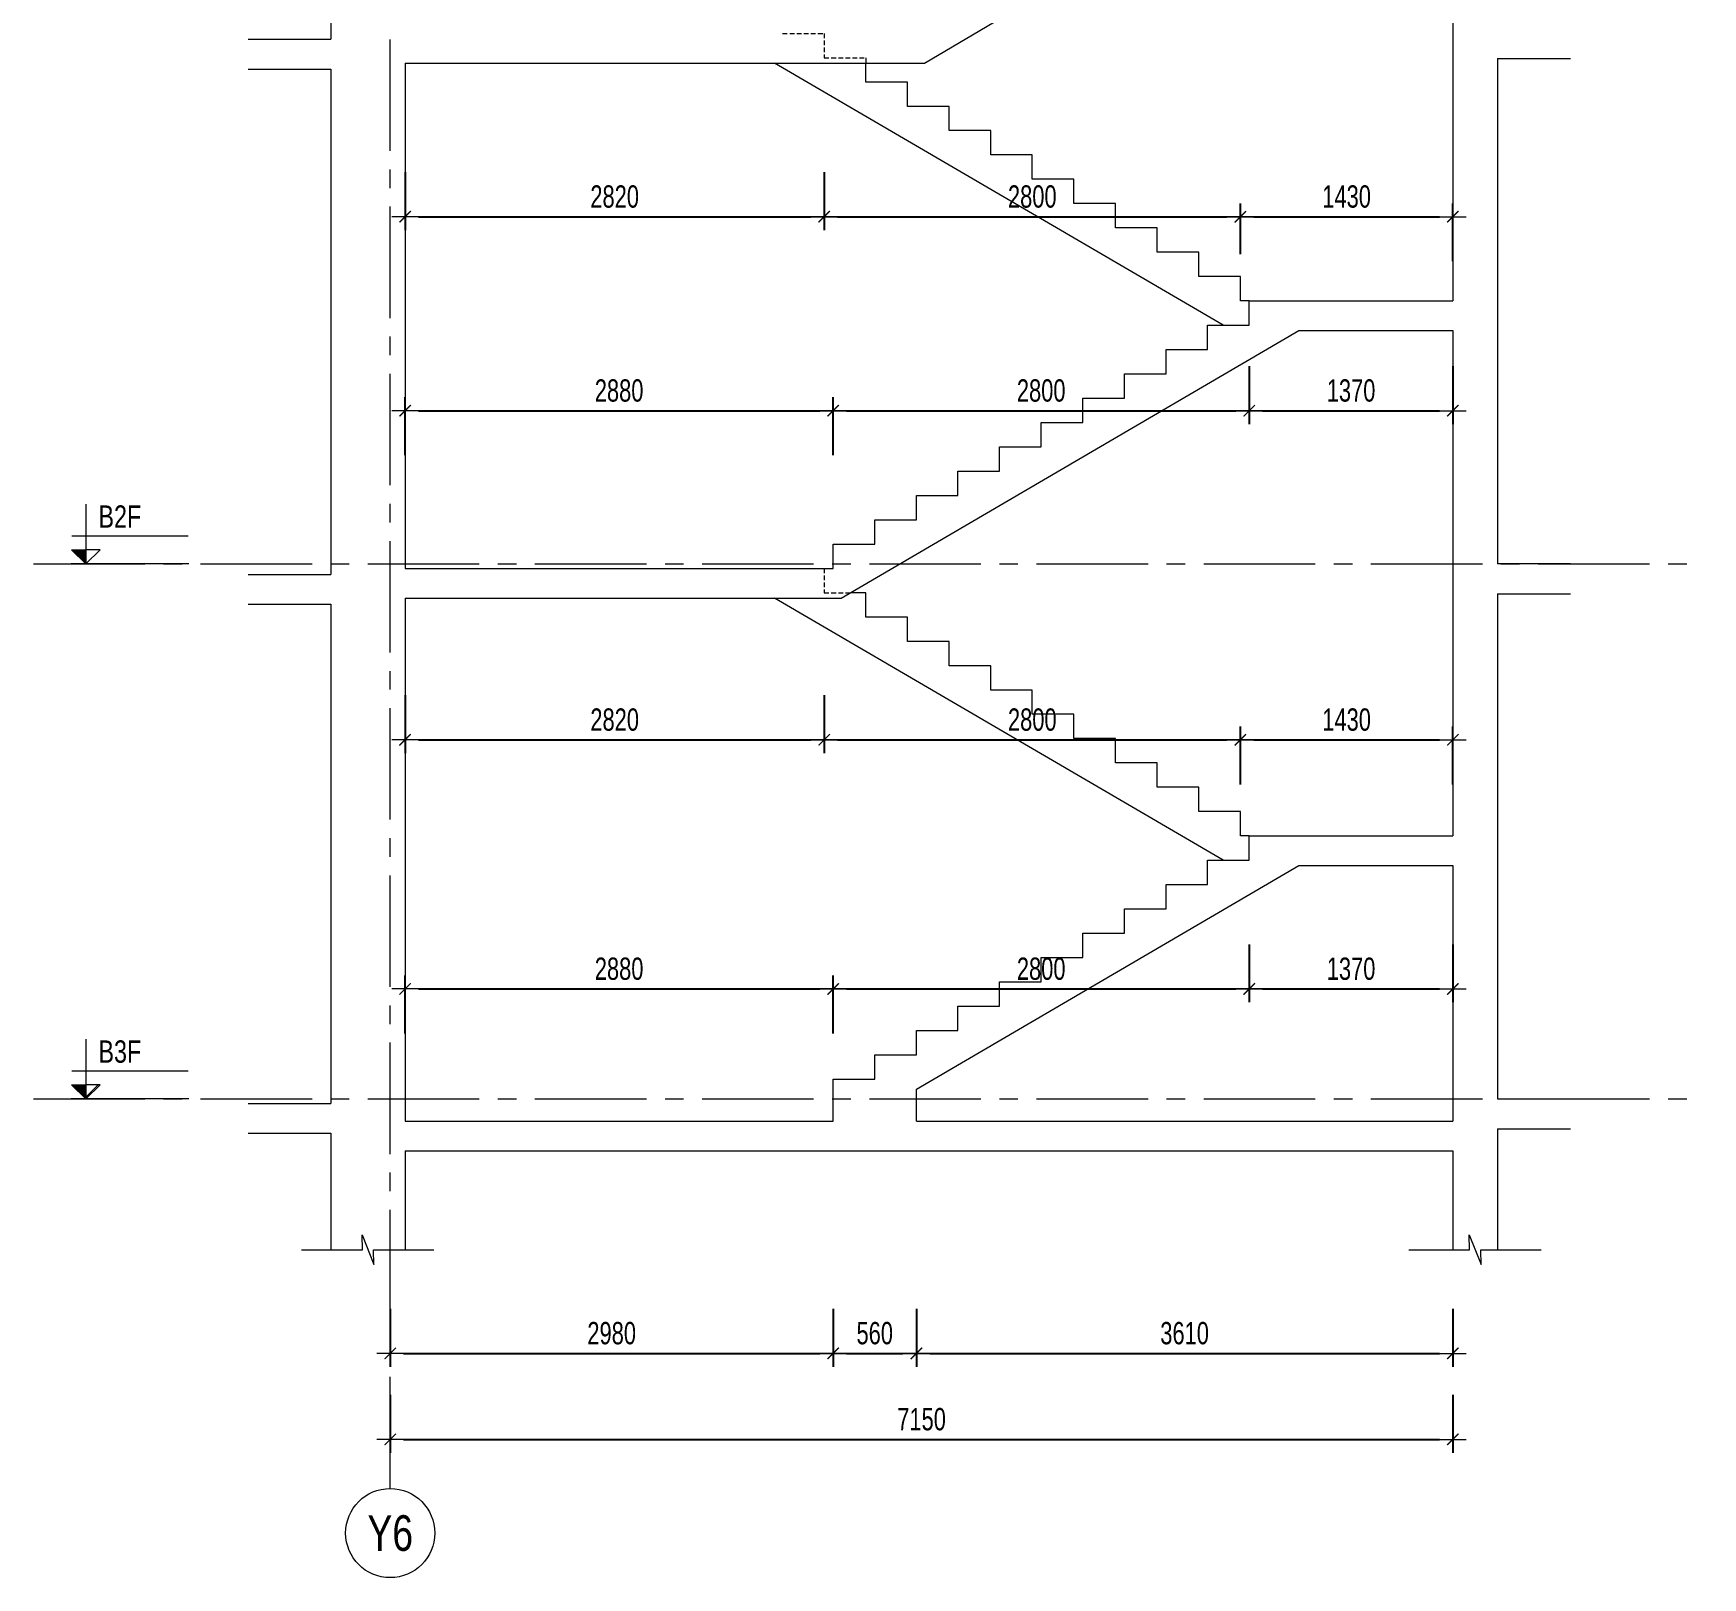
# Model space of a CAD drawing. Header units: millimetres. Extents: x -179076 to 254975, y -18667 to 296191.
# Drawn here: x 12315 to 23546, y 262889 to 273279 of the extents above; entities that cross this region are included whole.
import ezdxf
from ezdxf.enums import TextEntityAlignment as Align

# ---------------------------------------------------------------- set-up
doc = ezdxf.new("R2010")
doc.units = ezdxf.units.MM
doc.linetypes.add('CENTER2', pattern=[1.125, 0.75, -0.125, 0.125, -0.125])
doc.linetypes.add('HIDDEN2', pattern=[4.762499999999999, 3.175, -1.5875])
doc.layers.get('Defpoints').update_dxf_attribs({"color": 151, "lineweight": 9})
for name, color, linetype, lineweight in [('NDC_S_ANNO', 7, 'Continuous', 20), ('NDC_S_AXIS', 5, 'CENTER2', 13), ('NDC_S_CONTINUOUS', 3, 'Continuous', 20), ('NDC_S_DIM', 1, 'Continuous', 15), ('NDC_S_HIDDEN', 8, 'HIDDEN2', 13), ('NDC_S_SLAB', 2, 'Continuous', 20), ('NDC_S_SYMBOL', 1, 'Continuous', 15), ('NDC_S_TEXT SYMBOL', 7, 'Continuous', 20), ('NDC_S_VN TEXT', 7, 'Continuous', 20)]:
    doc.layers.add(name, color=color, linetype=linetype, lineweight=lineweight)
doc.styles.add('NDC_ANNO', font='', dxfattribs={"width": 0.8})
doc.styles.add('NDC_DIM', font='', dxfattribs={"width": 0.75})
doc.styles.get('NDC_ANNO').set_extended_font_data('Dotum')
doc.styles.get('NDC_DIM').set_extended_font_data('Dotum')
doc.dimstyles.new('NDC_dim_60', dxfattribs={"dimscale": 60, "dimtxt": 2.5, "dimasz": 1.5, "dimexe": 1.5, "dimexo": 2.5, "dimgap": 1, "dimtad": 1, "dimdec": 0, "dimzin": 0, "dimdsep": 46, "dimtxsty": 'NDC_DIM', "dimblk": 'DIMMARK', "dimcen": 0.09, "dimdle": 1.2, "dimclrd": 1, "dimclre": 1, "dimclrt": 3, "dimadec": 0, "dimazin": 0, "dimtfac": 1, "dimtdec": 0, "dimtix": 1, "dimtofl": 0, "dimtmove": 0, "dimatfit": 3, "dimfxl": 5, "dimfxlon": 1, "dimtolj": 1, "dimtzin": 0, "dimarcsym": 0})

# ---------------------------------------------------------------- blocks, each defined once
blk = doc.blocks.new('kata_block_CT')
at = {"layer": 'NDC_S_ANNO'}
blk.add_hatch(color=3, dxfattribs=at).paths.add_polyline_path([(0, 1.596954857557648), (-1.612010908633238, 1.596954857557648), (0, 0)])
at = {"layer": 'NDC_S_ANNO', "ltscale": 50}
h = blk.add_hatch(dxfattribs=at)
h.set_pattern_fill('ANSI31', color=256, scale=1.406250541793835, style=0)
h.set_pattern_definition([(45.00000000000001, (0, 5.456968210637569e-12), (-3.157122508925224, 3.157122508925225), [])])
h.paths.add_polyline_path([(0, 1.596954857557648), (0, 0), (1.612010908924276, 1.596954857557648)])
for p, q in [((-1.592704896858777, 3.140833880479477), (11.46947077315417, 3.140833880479477)), ((11.56125648126181, 5.456968210637569e-12), (-1.63869572513795, 5.456968210637569e-12))]:
    blk.add_line(p, q, dxfattribs=at)
for points in [[(0, 6.69495074864426), (0, 0)], [(0, 0), (-1.612010908924276, 1.596954857557648), (0, 1.596954857557648)], [(0, 0), (1.612010908924276, 1.596954857557648), (0, 1.596954857557648)]]:
    blk.add_lwpolyline(points, dxfattribs=at)
at = {"layer": 'NDC_S_ANNO', "color": 8, "ltscale": 50}
blk.add_lwpolyline([(0, 0), (-1.612010908633238, 1.596954857557648), (0, 1.596954857557648)], dxfattribs=at)
at = {"layer": 'NDC_S_TEXT SYMBOL', "color": 3, "style": 'NDC_ANNO', "width": 0.8}
blk.add_attdef('CT', (1.409564409346785, 4.068271311703938), '', height=2.5, dxfattribs=at)
blk = doc.blocks.new('DIMMARK')
at = {"layer": 'NDC_S_DIM', "color": 1}
blk.add_line((-1.5, 0), (1, 0), dxfattribs=at)
at = {"layer": 'NDC_S_DIM', "color": 2, "const_width": 0.1}
blk.add_lwpolyline([(-0.4242640687119285, -0.4242640687119285), (0.4242640687119285, 0.4242640687119285)], dxfattribs=at)
blk = doc.blocks.new('*D313')
at = {"layer": 'Defpoints', "color": 0, "transparency": 16777216}
for p in [(14716.01551649789, 266109.3743610174), (17696.01551634679, 265959.3743601503), (17696.01551634679, 264397.6622346834)]:
    blk.add_point(p, dxfattribs=at)
at = {"layer": 'NDC_S_DIM', "color": 1, "lineweight": -2, "transparency": 16777216}
for p, q in [((14716.01551649789, 264697.6622346834), (14716.01551649789, 264307.6622346834)), ((17696.01551634679, 264697.6622346834), (17696.01551634679, 264307.6622346834)), ((14806.01551649789, 264397.6622346834), (17606.01551634679, 264397.6622346834))]:
    blk.add_line(p, q, dxfattribs=at)
at = {"layer": 'NDC_S_DIM', "color": 1, "lineweight": -2, "transparency": 16777216, "xscale": 90, "yscale": 90, "zscale": 90, "rotation": 180}
blk.add_blockref('DIMMARK', (14716.01551649789, 264397.6622346834), dxfattribs=at)
at = {"layer": 'NDC_S_DIM', "color": 1, "lineweight": -2, "transparency": 16777216, "xscale": 90, "yscale": 90, "zscale": 90}
blk.add_blockref('DIMMARK', (17696.01551634679, 264397.6622346834), dxfattribs=at)
at = {"layer": 'NDC_S_DIM', "color": 3, "transparency": 16777216, "insert": (16206.01551642234, 264532.7639985912), "char_height": 150, "attachment_point": 5, "style": 'NDC_DIM'}
blk.add_mtext('\\A1;2980', dxfattribs=at)
blk = doc.blocks.new('*D314')
at = {"layer": 'Defpoints', "color": 0, "transparency": 16777216}
for p in [(17696.01551634679, 265959.3743601503), (18256.01551634679, 265959.3743601503), (18256.01551634679, 264397.6622346834)]:
    blk.add_point(p, dxfattribs=at)
at = {"layer": 'NDC_S_DIM', "color": 1, "lineweight": -2, "transparency": 16777216}
for p, q in [((17696.01551634679, 264697.6622346834), (17696.01551634679, 264307.6622346834)), ((18256.01551634679, 264697.6622346834), (18256.01551634679, 264307.6622346834)), ((17786.01551634679, 264397.6622346834), (18166.01551634679, 264397.6622346834))]:
    blk.add_line(p, q, dxfattribs=at)
at = {"layer": 'NDC_S_DIM', "color": 1, "lineweight": -2, "transparency": 16777216, "xscale": 90, "yscale": 90, "zscale": 90, "rotation": 180}
blk.add_blockref('DIMMARK', (17696.01551634679, 264397.6622346834), dxfattribs=at)
at = {"layer": 'NDC_S_DIM', "color": 1, "lineweight": -2, "transparency": 16777216, "xscale": 90, "yscale": 90, "zscale": 90}
blk.add_blockref('DIMMARK', (18256.01551634679, 264397.6622346834), dxfattribs=at)
at = {"layer": 'NDC_S_DIM', "color": 3, "transparency": 16777216, "insert": (17976.01551634679, 264532.7639985912), "char_height": 150, "attachment_point": 5, "style": 'NDC_DIM'}
blk.add_mtext('\\A1;560', dxfattribs=at)
blk = doc.blocks.new('*D315')
at = {"layer": 'Defpoints', "color": 0, "transparency": 16777216}
for p in [(18256.01551634679, 265959.3743601503), (21866.01551635042, 265759.3743601503), (21866.01551635042, 264397.6622346834)]:
    blk.add_point(p, dxfattribs=at)
at = {"layer": 'NDC_S_DIM', "color": 1, "lineweight": -2, "transparency": 16777216}
for p, q in [((18256.01551634679, 264697.6622346834), (18256.01551634679, 264307.6622346834)), ((21866.01551635042, 264697.6622346834), (21866.01551635042, 264307.6622346834)), ((18346.01551634679, 264397.6622346834), (21776.01551635042, 264397.6622346834))]:
    blk.add_line(p, q, dxfattribs=at)
at = {"layer": 'NDC_S_DIM', "color": 1, "lineweight": -2, "transparency": 16777216, "xscale": 90, "yscale": 90, "zscale": 90, "rotation": 180}
blk.add_blockref('DIMMARK', (18256.01551634679, 264397.6622346834), dxfattribs=at)
at = {"layer": 'NDC_S_DIM', "color": 1, "lineweight": -2, "transparency": 16777216, "xscale": 90, "yscale": 90, "zscale": 90}
blk.add_blockref('DIMMARK', (21866.01551635042, 264397.6622346834), dxfattribs=at)
at = {"layer": 'NDC_S_DIM', "color": 3, "transparency": 16777216, "insert": (20061.01551634861, 264532.7639985912), "char_height": 150, "attachment_point": 5, "style": 'NDC_DIM'}
blk.add_mtext('\\A1;3610', dxfattribs=at)
blk = doc.blocks.new('*D316')
at = {"layer": 'Defpoints', "color": 0, "transparency": 16777216}
for p in [(14716.01551649789, 266109.3743610174), (21866.01551635042, 265759.3743601503), (21866.01551635042, 263818.7468099343)]:
    blk.add_point(p, dxfattribs=at)
at = {"layer": 'NDC_S_DIM', "color": 1, "lineweight": -2, "transparency": 16777216}
for p, q in [((14716.01551649789, 264118.7468099343), (14716.01551649789, 263728.7468099343)), ((21866.01551635042, 264118.7468099343), (21866.01551635042, 263728.7468099343)), ((14806.01551649789, 263818.7468099343), (21776.01551635042, 263818.7468099343))]:
    blk.add_line(p, q, dxfattribs=at)
at = {"layer": 'NDC_S_DIM', "color": 1, "lineweight": -2, "transparency": 16777216, "xscale": 90, "yscale": 90, "zscale": 90, "rotation": 180}
blk.add_blockref('DIMMARK', (14716.01551649789, 263818.7468099343), dxfattribs=at)
at = {"layer": 'NDC_S_DIM', "color": 1, "lineweight": -2, "transparency": 16777216, "xscale": 90, "yscale": 90, "zscale": 90}
blk.add_blockref('DIMMARK', (21866.01551635042, 263818.7468099343), dxfattribs=at)
at = {"layer": 'NDC_S_DIM', "color": 3, "transparency": 16777216, "insert": (18291.01551642416, 263953.848573842), "char_height": 150, "attachment_point": 5, "style": 'NDC_DIM'}
blk.add_mtext('\\A1;7150', dxfattribs=at)
blk = doc.blocks.new('*U187')
at = {"layer": 'NDC_S_SYMBOL'}
blk.add_line((3.061616997868383e-16, 5), (4.286263797015736e-16, 9), dxfattribs=at)
blk.add_circle((0, 0), 5, dxfattribs=at)
at = {"layer": 'NDC_S_TEXT SYMBOL', "color": 7, "style": 'NDC_ANNO', "width": 0.8}
blk.add_attdef('GRID', text='', height=4, dxfattribs=at).set_placement((0, 0), align=Align.MIDDLE)
blk = doc.blocks.new('*D272')
at = {"layer": 'Defpoints', "color": 0, "transparency": 16777216}
for p in [(17696.01551634679, 266849.752464029), (14816.01551640415, 265959.3743601503), (17696.01551634679, 265959.3743601503)]:
    blk.add_point(p, dxfattribs=at)
at = {"layer": 'NDC_S_DIM', "color": 1, "lineweight": -2, "transparency": 16777216}
for p, q in [((14816.01551640415, 266549.752464029), (14816.01551640415, 266939.752464029)), ((17696.01551634679, 266549.752464029), (17696.01551634679, 266939.752464029)), ((14906.01551640415, 266849.752464029), (17606.01551634679, 266849.752464029))]:
    blk.add_line(p, q, dxfattribs=at)
at = {"layer": 'NDC_S_DIM', "color": 1, "lineweight": -2, "transparency": 16777216, "xscale": 90, "yscale": 90, "zscale": 90, "rotation": 180}
blk.add_blockref('DIMMARK', (14816.01551640415, 266849.752464029), dxfattribs=at)
at = {"layer": 'NDC_S_DIM', "color": 1, "lineweight": -2, "transparency": 16777216, "xscale": 90, "yscale": 90, "zscale": 90}
blk.add_blockref('DIMMARK', (17696.01551634679, 266849.752464029), dxfattribs=at)
at = {"layer": 'NDC_S_DIM', "color": 3, "transparency": 16777216, "insert": (16256.01551637547, 266984.8542279368), "char_height": 150, "attachment_point": 5, "style": 'NDC_DIM'}
blk.add_mtext('\\A1;2880', dxfattribs=at)
blk = doc.blocks.new('*D273')
at = {"layer": 'Defpoints', "color": 0, "transparency": 16777216}
for p in [(20496.01551634679, 267715.737996513), (20496.01551634679, 266849.752464029), (17696.01551634679, 265959.3743601503)]:
    blk.add_point(p, dxfattribs=at)
at = {"layer": 'NDC_S_DIM', "color": 1, "lineweight": -2, "transparency": 16777216}
for p, q in [((20496.01551634679, 267149.752464029), (20496.01551634679, 266759.752464029)), ((17696.01551634679, 266549.752464029), (17696.01551634679, 266939.752464029)), ((17786.01551634679, 266849.752464029), (20406.01551634679, 266849.752464029))]:
    blk.add_line(p, q, dxfattribs=at)
at = {"layer": 'NDC_S_DIM', "color": 1, "lineweight": -2, "transparency": 16777216, "xscale": 90, "yscale": 90, "zscale": 90, "rotation": 180}
blk.add_blockref('DIMMARK', (17696.01551634679, 266849.752464029), dxfattribs=at)
at = {"layer": 'NDC_S_DIM', "color": 1, "lineweight": -2, "transparency": 16777216, "xscale": 90, "yscale": 90, "zscale": 90}
blk.add_blockref('DIMMARK', (20496.01551634679, 266849.752464029), dxfattribs=at)
at = {"layer": 'NDC_S_DIM', "color": 3, "transparency": 16777216, "insert": (19096.01551634679, 266984.8542279368), "char_height": 150, "attachment_point": 5, "style": 'NDC_DIM'}
blk.add_mtext('\\A1;2800', dxfattribs=at)
blk = doc.blocks.new('*D274')
at = {"layer": 'Defpoints', "color": 0, "transparency": 16777216}
for p in [(20496.01551634679, 267715.737996513), (21866.01551635045, 267679.3743601493), (21866.01551635045, 266849.752464029)]:
    blk.add_point(p, dxfattribs=at)
at = {"layer": 'NDC_S_DIM', "color": 1, "lineweight": -2, "transparency": 16777216}
for p, q in [((20496.01551634679, 267149.752464029), (20496.01551634679, 266759.752464029)), ((21866.01551635045, 267149.752464029), (21866.01551635045, 266759.752464029)), ((20586.01551634679, 266849.752464029), (21776.01551635045, 266849.752464029))]:
    blk.add_line(p, q, dxfattribs=at)
at = {"layer": 'NDC_S_DIM', "color": 1, "lineweight": -2, "transparency": 16777216, "xscale": 90, "yscale": 90, "zscale": 90, "rotation": 180}
blk.add_blockref('DIMMARK', (20496.01551634679, 266849.752464029), dxfattribs=at)
at = {"layer": 'NDC_S_DIM', "color": 1, "lineweight": -2, "transparency": 16777216, "xscale": 90, "yscale": 90, "zscale": 90}
blk.add_blockref('DIMMARK', (21866.01551635045, 266849.752464029), dxfattribs=at)
at = {"layer": 'NDC_S_DIM', "color": 3, "transparency": 16777216, "insert": (21181.01551634862, 266984.8542279368), "char_height": 150, "attachment_point": 5, "style": 'NDC_DIM'}
blk.add_mtext('\\A1;1370', dxfattribs=at)
blk = doc.blocks.new('*D275')
at = {"layer": 'Defpoints', "color": 0, "transparency": 16777216}
for p in [(14816.01551638794, 269679.3743601483), (17636.01551634679, 269679.3743601482), (17636.01551634679, 268526.1365475366)]:
    blk.add_point(p, dxfattribs=at)
at = {"layer": 'NDC_S_DIM', "color": 1, "lineweight": -2, "transparency": 16777216}
for p, q in [((14816.01551638794, 268826.1365475366), (14816.01551638794, 268436.1365475366)), ((17636.01551634679, 268826.1365475366), (17636.01551634679, 268436.1365475366)), ((14906.01551638794, 268526.1365475366), (17546.01551634679, 268526.1365475366))]:
    blk.add_line(p, q, dxfattribs=at)
at = {"layer": 'NDC_S_DIM', "color": 1, "lineweight": -2, "transparency": 16777216, "xscale": 90, "yscale": 90, "zscale": 90, "rotation": 180}
blk.add_blockref('DIMMARK', (14816.01551638794, 268526.1365475366), dxfattribs=at)
at = {"layer": 'NDC_S_DIM', "color": 1, "lineweight": -2, "transparency": 16777216, "xscale": 90, "yscale": 90, "zscale": 90}
blk.add_blockref('DIMMARK', (17636.01551634679, 268526.1365475366), dxfattribs=at)
at = {"layer": 'NDC_S_DIM', "color": 3, "transparency": 16777216, "insert": (16226.01551636736, 268661.2383114444), "char_height": 150, "attachment_point": 5, "style": 'NDC_DIM'}
blk.add_mtext('\\A1;2820', dxfattribs=at)
blk = doc.blocks.new('*D276')
at = {"layer": 'Defpoints', "color": 0, "transparency": 16777216}
for p in [(17636.01551634679, 269679.3743601482), (20436.01551634679, 268526.1365475366), (20436.01551634679, 268043.0107237856)]:
    blk.add_point(p, dxfattribs=at)
at = {"layer": 'NDC_S_DIM', "color": 1, "lineweight": -2, "transparency": 16777216}
for p, q in [((17636.01551634679, 268826.1365475366), (17636.01551634679, 268436.1365475366)), ((20436.01551634679, 268226.1365475366), (20436.01551634679, 268616.1365475366)), ((17726.01551634679, 268526.1365475366), (20346.01551634679, 268526.1365475366))]:
    blk.add_line(p, q, dxfattribs=at)
at = {"layer": 'NDC_S_DIM', "color": 1, "lineweight": -2, "transparency": 16777216, "xscale": 90, "yscale": 90, "zscale": 90, "rotation": 180}
blk.add_blockref('DIMMARK', (17636.01551634679, 268526.1365475366), dxfattribs=at)
at = {"layer": 'NDC_S_DIM', "color": 1, "lineweight": -2, "transparency": 16777216, "xscale": 90, "yscale": 90, "zscale": 90}
blk.add_blockref('DIMMARK', (20436.01551634679, 268526.1365475366), dxfattribs=at)
at = {"layer": 'NDC_S_DIM', "color": 3, "transparency": 16777216, "insert": (19036.01551634679, 268661.2383114444), "char_height": 150, "attachment_point": 5, "style": 'NDC_DIM'}
blk.add_mtext('\\A1;2800', dxfattribs=at)
blk = doc.blocks.new('*D277')
at = {"layer": 'Defpoints', "color": 0, "transparency": 16777216}
for p in [(21866.01551635045, 268526.1365475366), (20436.01551634679, 268043.0107237856), (21866.01551635045, 267879.3743601493)]:
    blk.add_point(p, dxfattribs=at)
at = {"layer": 'NDC_S_DIM', "color": 1, "lineweight": -2, "transparency": 16777216}
for p, q in [((20436.01551634679, 268226.1365475366), (20436.01551634679, 268616.1365475366)), ((21866.01551635045, 268226.1365475366), (21866.01551635045, 268616.1365475366)), ((20526.01551634679, 268526.1365475366), (21776.01551635045, 268526.1365475366))]:
    blk.add_line(p, q, dxfattribs=at)
at = {"layer": 'NDC_S_DIM', "color": 1, "lineweight": -2, "transparency": 16777216, "xscale": 90, "yscale": 90, "zscale": 90, "rotation": 180}
blk.add_blockref('DIMMARK', (20436.01551634679, 268526.1365475366), dxfattribs=at)
at = {"layer": 'NDC_S_DIM', "color": 1, "lineweight": -2, "transparency": 16777216, "xscale": 90, "yscale": 90, "zscale": 90}
blk.add_blockref('DIMMARK', (21866.01551635045, 268526.1365475366), dxfattribs=at)
at = {"layer": 'NDC_S_DIM', "color": 3, "transparency": 16777216, "insert": (21151.01551634862, 268661.2383114444), "char_height": 150, "attachment_point": 5, "style": 'NDC_DIM'}
blk.add_mtext('\\A1;1430', dxfattribs=at)
blk = doc.blocks.new('*D278')
at = {"layer": 'Defpoints', "color": 0, "transparency": 16777216}
for p in [(17696.01551634679, 270740.5109163785), (17696.01551634679, 269843.0107229174), (14816.01551638794, 269679.3743601483)]:
    blk.add_point(p, dxfattribs=at)
at = {"layer": 'NDC_S_DIM', "color": 1, "lineweight": -2, "transparency": 16777216}
for p, q in [((14816.01551638794, 270440.5109163785), (14816.01551638794, 270830.5109163785)), ((17696.01551634679, 270440.5109163785), (17696.01551634679, 270830.5109163785)), ((14906.01551638794, 270740.5109163785), (17606.01551634679, 270740.5109163785))]:
    blk.add_line(p, q, dxfattribs=at)
at = {"layer": 'NDC_S_DIM', "color": 1, "lineweight": -2, "transparency": 16777216, "xscale": 90, "yscale": 90, "zscale": 90, "rotation": 180}
blk.add_blockref('DIMMARK', (14816.01551638794, 270740.5109163785), dxfattribs=at)
at = {"layer": 'NDC_S_DIM', "color": 1, "lineweight": -2, "transparency": 16777216, "xscale": 90, "yscale": 90, "zscale": 90}
blk.add_blockref('DIMMARK', (17696.01551634679, 270740.5109163785), dxfattribs=at)
at = {"layer": 'NDC_S_DIM', "color": 3, "transparency": 16777216, "insert": (16256.01551636736, 270875.6126802862), "char_height": 150, "attachment_point": 5, "style": 'NDC_DIM'}
blk.add_mtext('\\A1;2880', dxfattribs=at)
blk = doc.blocks.new('*D279')
at = {"layer": 'Defpoints', "color": 0, "transparency": 16777216}
for p in [(20496.01551634679, 271315.7379956439), (20496.01551634679, 270740.5109163785), (17696.01551634679, 269843.0107229174)]:
    blk.add_point(p, dxfattribs=at)
at = {"layer": 'NDC_S_DIM', "color": 1, "lineweight": -2, "transparency": 16777216}
for p, q in [((20496.01551634679, 271040.5109163785), (20496.01551634679, 270650.5109163785)), ((17696.01551634679, 270440.5109163785), (17696.01551634679, 270830.5109163785)), ((17786.01551634679, 270740.5109163785), (20406.01551634679, 270740.5109163785))]:
    blk.add_line(p, q, dxfattribs=at)
at = {"layer": 'NDC_S_DIM', "color": 1, "lineweight": -2, "transparency": 16777216, "xscale": 90, "yscale": 90, "zscale": 90, "rotation": 180}
blk.add_blockref('DIMMARK', (17696.01551634679, 270740.5109163785), dxfattribs=at)
at = {"layer": 'NDC_S_DIM', "color": 1, "lineweight": -2, "transparency": 16777216, "xscale": 90, "yscale": 90, "zscale": 90}
blk.add_blockref('DIMMARK', (20496.01551634679, 270740.5109163785), dxfattribs=at)
at = {"layer": 'NDC_S_DIM', "color": 3, "transparency": 16777216, "insert": (19096.01551634679, 270875.6126802862), "char_height": 150, "attachment_point": 5, "style": 'NDC_DIM'}
blk.add_mtext('\\A1;2800', dxfattribs=at)
blk = doc.blocks.new('*D263')
at = {"layer": 'Defpoints', "color": 0, "transparency": 16777216}
for p in [(20496.01551634679, 271315.7379956439), (21866.01551635045, 271279.3743592801), (21866.01551635045, 270740.5109163785)]:
    blk.add_point(p, dxfattribs=at)
at = {"layer": 'NDC_S_DIM', "color": 1, "lineweight": -2, "transparency": 16777216}
for p, q in [((20496.01551634679, 271040.5109163785), (20496.01551634679, 270650.5109163785)), ((21866.01551635045, 271040.5109163785), (21866.01551635045, 270650.5109163785)), ((20586.01551634679, 270740.5109163785), (21776.01551635045, 270740.5109163785))]:
    blk.add_line(p, q, dxfattribs=at)
at = {"layer": 'NDC_S_DIM', "color": 1, "lineweight": -2, "transparency": 16777216, "xscale": 90, "yscale": 90, "zscale": 90, "rotation": 180}
blk.add_blockref('DIMMARK', (20496.01551634679, 270740.5109163785), dxfattribs=at)
at = {"layer": 'NDC_S_DIM', "color": 1, "lineweight": -2, "transparency": 16777216, "xscale": 90, "yscale": 90, "zscale": 90}
blk.add_blockref('DIMMARK', (21866.01551635045, 270740.5109163785), dxfattribs=at)
at = {"layer": 'NDC_S_DIM', "color": 3, "transparency": 16777216, "insert": (21181.01551634862, 270875.6126802862), "char_height": 150, "attachment_point": 5, "style": 'NDC_DIM'}
blk.add_mtext('\\A1;1370', dxfattribs=at)
blk = doc.blocks.new('*D264')
at = {"layer": 'Defpoints', "color": 0, "transparency": 16777216}
for p in [(17636.01551634679, 273279.3743592791), (14816.01551638794, 273079.3743601482), (17636.01551634679, 272045.7747030278)]:
    blk.add_point(p, dxfattribs=at)
at = {"layer": 'NDC_S_DIM', "color": 1, "lineweight": -2, "transparency": 16777216}
for p, q in [((14816.01551638794, 272345.7747030278), (14816.01551638794, 271955.7747030278)), ((17636.01551634679, 272345.7747030278), (17636.01551634679, 271955.7747030278)), ((14906.01551638794, 272045.7747030278), (17546.01551634679, 272045.7747030278))]:
    blk.add_line(p, q, dxfattribs=at)
at = {"layer": 'NDC_S_DIM', "color": 1, "lineweight": -2, "transparency": 16777216, "xscale": 90, "yscale": 90, "zscale": 90, "rotation": 180}
blk.add_blockref('DIMMARK', (14816.01551638794, 272045.7747030278), dxfattribs=at)
at = {"layer": 'NDC_S_DIM', "color": 1, "lineweight": -2, "transparency": 16777216, "xscale": 90, "yscale": 90, "zscale": 90}
blk.add_blockref('DIMMARK', (17636.01551634679, 272045.7747030278), dxfattribs=at)
at = {"layer": 'NDC_S_DIM', "color": 3, "transparency": 16777216, "insert": (16226.01551636736, 272180.8764669356), "char_height": 150, "attachment_point": 5, "style": 'NDC_DIM'}
blk.add_mtext('\\A1;2820', dxfattribs=at)
blk = doc.blocks.new('*D265')
at = {"layer": 'Defpoints', "color": 0, "transparency": 16777216}
for p in [(17636.01551634679, 273279.3743592791), (20436.01551634679, 272045.7747030278), (20436.01551634679, 271643.0107229164)]:
    blk.add_point(p, dxfattribs=at)
at = {"layer": 'NDC_S_DIM', "color": 1, "lineweight": -2, "transparency": 16777216}
for p, q in [((17636.01551634679, 272345.7747030278), (17636.01551634679, 271955.7747030278)), ((17726.01551634679, 272045.7747030278), (20346.01551634679, 272045.7747030278)), ((20436.01551634679, 271793.0107229164), (20436.01551634679, 272135.7747030278))]:
    blk.add_line(p, q, dxfattribs=at)
at = {"layer": 'NDC_S_DIM', "color": 1, "lineweight": -2, "transparency": 16777216, "xscale": 90, "yscale": 90, "zscale": 90, "rotation": 180}
blk.add_blockref('DIMMARK', (17636.01551634679, 272045.7747030278), dxfattribs=at)
at = {"layer": 'NDC_S_DIM', "color": 1, "lineweight": -2, "transparency": 16777216, "xscale": 90, "yscale": 90, "zscale": 90}
blk.add_blockref('DIMMARK', (20436.01551634679, 272045.7747030278), dxfattribs=at)
at = {"layer": 'NDC_S_DIM', "color": 3, "transparency": 16777216, "insert": (19036.01551634679, 272180.8764669356), "char_height": 150, "attachment_point": 5, "style": 'NDC_DIM'}
blk.add_mtext('\\A1;2800', dxfattribs=at)
blk = doc.blocks.new('*D266')
at = {"layer": 'Defpoints', "color": 0, "transparency": 16777216}
for p in [(21866.01551635045, 272045.7747030278), (20436.01551634679, 271643.0107229164), (21866.01551635045, 271479.3743592801)]:
    blk.add_point(p, dxfattribs=at)
at = {"layer": 'NDC_S_DIM', "color": 1, "lineweight": -2, "transparency": 16777216}
for p, q in [((20436.01551634679, 271793.0107229164), (20436.01551634679, 272135.7747030278)), ((20526.01551634679, 272045.7747030278), (21776.01551635045, 272045.7747030278)), ((21866.01551635045, 271745.7747030278), (21866.01551635045, 272135.7747030278))]:
    blk.add_line(p, q, dxfattribs=at)
at = {"layer": 'NDC_S_DIM', "color": 1, "lineweight": -2, "transparency": 16777216, "xscale": 90, "yscale": 90, "zscale": 90, "rotation": 180}
blk.add_blockref('DIMMARK', (20436.01551634679, 272045.7747030278), dxfattribs=at)
at = {"layer": 'NDC_S_DIM', "color": 1, "lineweight": -2, "transparency": 16777216, "xscale": 90, "yscale": 90, "zscale": 90}
blk.add_blockref('DIMMARK', (21866.01551635045, 272045.7747030278), dxfattribs=at)
at = {"layer": 'NDC_S_DIM', "color": 3, "transparency": 16777216, "insert": (21151.01551634862, 272180.8764669356), "char_height": 150, "attachment_point": 5, "style": 'NDC_DIM'}
blk.add_mtext('\\A1;1430', dxfattribs=at)

msp = doc.modelspace()

# ---------------------------------------------------------------- linework, layer by layer
at = {"layer": 'NDC_S_AXIS', "ltscale": 1000}
for p, q in [((14716.01551649789, 263488.7468099343), (14716.01551649789, 295952.8473145998)), ((12314.79748807967, 266109.3743610174), (23546.42706223368, 266109.3743610174))]:
    msp.add_line(p, q, dxfattribs=at)
for points in [[(12314.79748807967, 269709.3743601503), (23546.42706223368, 269709.3743601503)], [(12314.79748807967, 266109.3743601503), (23546.42706223368, 266109.3743601503)]]:
    msp.add_lwpolyline(points, dxfattribs=at)
at = {"layer": 'NDC_S_CONTINUOUS'}
for p, q in [((20319.63684716463, 271315.7379956439), (17301.8590678992, 273079.3743601482)), ((20319.63684716422, 267715.737996513), (17301.85906938708, 269479.3743601483))]:
    msp.add_line(p, q, dxfattribs=at)
for points in [[(20496.01551634679, 271479.3743592801), (20436.01551634679, 271479.3743592801), (20436.01551634679, 271643.0107229164), (20156.01551634679, 271643.0107229163), (20156.01551634679, 271806.6470865527), (19876.01551634679, 271806.6470865527), (19876.01551634679, 271970.2834501889), (19596.01551634679, 271970.2834501889), (19596.01551634679, 272133.9198138252), (19316.01551634679, 272133.9198138252), (19316.01551634679, 272297.5561774615), (19036.01551634679, 272297.5561774615), (19036.01551634679, 272461.1925410978), (18756.01551634679, 272461.1925410978), (18756.01551634679, 272624.828904734), (18476.01551634679, 272624.828904734), (18476.01551634679, 272788.4652683703), (18196.01551634679, 272788.4652683703), (18196.01551634679, 272952.1016320066), (17916.01551634679, 272952.1016320066), (17916.01551634679, 273079.3743601483)], [(20496.01551634679, 267879.3743601493), (20436.01551634679, 267879.3743601493), (20436.01551634679, 268043.0107237856), (20156.01551634679, 268043.0107237855), (20156.01551634679, 268206.6470874219), (19876.01551634679, 268206.6470874219), (19876.01551634679, 268370.2834510581), (19596.01551634679, 268370.2834510581), (19596.01551634679, 268533.9198146943), (19316.01551634679, 268533.9198146943), (19316.01551634679, 268697.5561783307), (19036.01551634679, 268697.5561783307), (19036.01551634679, 268861.1925419669), (18756.01551634679, 268861.1925419669), (18756.01551634679, 269024.8289056031), (18476.01551634679, 269024.8289056031), (18476.01551634679, 269188.4652692394), (18196.01551634679, 269188.4652692394), (18196.01551634679, 269352.1016328757), (17916.01551634679, 269352.1016328757), (17916.01551634679, 269515.737996512), (17812.39418701286, 269515.737996512)]]:
    msp.add_lwpolyline(points, dxfattribs=at)
at = {"layer": 'NDC_S_HIDDEN', "ltscale": 10}
for points in [[(17356.01551634679, 273279.3743592791), (17636.01551634679, 273279.3743592791), (17636.01551634679, 273115.7379956428), (17916.01551634679, 273115.7379956428), (17916.01551634679, 273079.3743601483)], [(17356.01551634679, 269679.3743601482), (17636.01551634679, 269679.3743601482), (17636.01551634679, 269515.737996512), (17812.39418701286, 269515.737996512)]]:
    msp.add_lwpolyline(points, dxfattribs=at)
at = {"layer": 'NDC_S_SLAB'}
for p, q in [((14316.01551640415, 279039.3743601487), (14316.01551640415, 273239.374360151)), ((18311.03469746205, 273079.3743601483), (20831.03469746164, 274579.3743601497)), ((21866.01551635045, 274579.3743601497), (21866.01551635045, 271479.3743592801)), ((13759.4818672676, 273239.3743601503), (14316.01551640415, 273239.374360151)), ((14816.01551638794, 273079.3743601482), (18311.03469746205, 273079.3743601483)), ((14816.01551638794, 273079.3743601482), (14816.01551638794, 269679.3743601483)), ((22166.01551635045, 273109.3743601504), (22166.01551635045, 269709.3743601504)), ((22166.01551635045, 273109.3743601504), (22657.59063178534, 273109.3743601503)), ((13759.4818672676, 273039.3743601503), (14316.01551638794, 273039.374360151)), ((14316.01551638794, 273039.374360151), (14316.01551638794, 269639.374360151)), ((20496.01551634679, 271479.3743592801), (21866.01551635045, 271479.3743592801)), ((17750.1719647905, 269479.3743601483), (20830.17196330678, 271279.3743592801)), ((20830.17196330678, 271279.3743592801), (21866.01551635045, 271279.3743592801)), ((21866.01551635045, 271279.3743592801), (21866.01551635045, 267879.3743601493)), ((13759.4818672676, 269639.3743601503), (14316.01551638794, 269639.374360151)), ((14816.01551640415, 269479.3743601483), (17750.1719647905, 269479.3743601483)), ((14816.01551640415, 269479.3743601483), (14816.01551640415, 265959.3743601503)), ((22166.01551635045, 269509.3743601503), (22166.01551635045, 266109.3743601504)), ((22166.01551635045, 269509.3743601504), (22657.59063178534, 269509.3743601503)), ((13759.4818672676, 269439.3743601503), (14316.01551640415, 269439.374360151)), ((14316.01551640415, 269439.374360151), (14316.01551640415, 266079.3743601503)), ((20496.01551634679, 267879.3743601493), (21866.01551635045, 267879.3743601493)), ((18256.01551634679, 266174.9972158229), (20830.17196330678, 267679.3743601493)), ((20830.17196330678, 267679.3743601493), (21866.01551635045, 267679.3743601493)), ((21866.01551635045, 267679.3743601493), (21866.01551635042, 265959.3743601503)), ((13759.4818672676, 266079.3743601496), (14316.01551640415, 266079.3743601503)), ((22166.01551635045, 266109.3743601504), (22657.59063178534, 266109.3743601503)), ((13759.48186726763, 265879.3743601496), (14316.01551640418, 265879.3743601503)), ((18256.01551634679, 265959.3743601503), (21866.01551635042, 265959.3743601503)), ((22166.01551635045, 265909.3743601504), (22657.59063178534, 265909.3743601503)), ((14816.01551640415, 265759.3743601503), (21866.01551635042, 265759.3743601503))]:
    msp.add_line(p, q, dxfattribs=at)
for points in [[(14816.01551638794, 269679.3743601483), (17696.01551634679, 269679.3743601483), (17696.01551634679, 269843.0107229174), (17976.01551634679, 269843.0107229174), (17976.01551634679, 270006.6470865537), (18256.01551634679, 270006.6470865537), (18256.01551634679, 270170.28345019), (18536.01551634679, 270170.28345019), (18536.01551634679, 270333.9198138262), (18816.01551634679, 270333.9198138262), (18816.01551634679, 270497.5561774626), (19096.01551634679, 270497.5561774626), (19096.01551634679, 270661.1925410988), (19376.01551634679, 270661.1925410988), (19376.01551634679, 270824.828904735), (19656.01551634679, 270824.828904735), (19656.01551634679, 270988.4652683713), (19936.01551634679, 270988.4652683713), (19936.01551634679, 271152.1016320076), (20216.01551634679, 271152.1016320076), (20216.01551634679, 271315.7379956439), (20496.01551634679, 271315.7379956439), (20496.01551634679, 271479.3743592801), (21866.01551635045, 271479.3743592801)], [(22657.59063178534, 269709.3743601503), (22166.01551635045, 269709.3743601504)], [(14816.01551640415, 265959.3743601503), (17696.01551634679, 265959.3743601503), (17696.01551634679, 266243.0107237866), (17976.01551634679, 266243.0107237865), (17976.01551634679, 266406.6470874229), (18256.01551634679, 266406.6470874229), (18256.01551634679, 266570.2834510591), (18536.01551634679, 266570.2834510591), (18536.01551634679, 266733.9198146954), (18816.01551634679, 266733.9198146954), (18816.01551634679, 266897.5561783317), (19096.01551634679, 266897.5561783317), (19096.01551634679, 267061.192541968), (19376.01551634679, 267061.192541968), (19376.01551634679, 267224.8289056042), (19656.01551634679, 267224.8289056042), (19656.01551634679, 267388.4652692405), (19936.01551634679, 267388.4652692405), (19936.01551634679, 267552.1016328768), (20216.01551634679, 267552.1016328768), (20216.01551634679, 267715.737996513), (20496.01551634679, 267715.737996513), (20496.01551634679, 267879.3743601493), (21866.01551635045, 267879.3743601493)], [(18256.01551634679, 265959.3743601503), (18256.01551634679, 266174.9972158229)], [(14316.01551640415, 265879.3743601503), (14316.01551640415, 265094.9115184597)], [(22166.01551635048, 265909.3743601504), (22166.01551635048, 265094.9115184597)], [(14816.01551640415, 265759.3743601503), (14816.01551640415, 265094.9115184597)], [(21866.01551635042, 265759.3743601503), (21866.01551635042, 265094.9115184597)]]:
    msp.add_lwpolyline(points, dxfattribs=at)
at = {"layer": 'NDC_S_SYMBOL'}
for points in [[(14118.57286758776, 265094.9115185528), (14528.18942907834, 265094.9115185528), (14526.01551618063, 265194.9115185528), (14606.01551662767, 264994.9115183665), (14603.84160335743, 265094.9115185528), (15010.12712311893, 265094.9115185528)], [(21568.57286753404, 265094.9115185528), (21978.18942902461, 265094.9115185528), (21976.01551612691, 265194.9115185528), (22056.01551657394, 264994.9115183665), (22053.84160330371, 265094.9115185528), (22460.12712306521, 265094.9115185528)]]:
    msp.add_lwpolyline(points, dxfattribs=at)

# ---------------------------------------------------------------- block references
at = {"layer": 'NDC_S_AXIS', "xscale": 60, "yscale": 60, "zscale": 60}
msp.add_blockref('*U187', (14716.01551649789, 263188.7468099343), dxfattribs=at).add_auto_attribs({'GRID': 'Y6'})
at = {"layer": 'NDC_S_VN TEXT', "xscale": 60, "yscale": 60, "zscale": 60}
for p, values in [((12667.97195296368, 269709.374359283), {'CT': 'B2F'}), ((12667.97195296368, 266109.37436015), {'CT': 'B3F'})]:
    msp.add_blockref('kata_block_CT', p, dxfattribs=at).add_auto_attribs(values)

# ---------------------------------------------------------------- dimensions: what is measured, and where the dimension line sits
at = {"layer": 'NDC_S_DIM'}
for base, p1, p2, picture, middle in [((17636.01551634679, 272045.7747030278), (14816.01551638794, 273079.3743601482), (17636.01551634679, 273279.3743592791), '*D264', (16226.01551636736, 272180.8764669356)), ((17696.01551634679, 270740.5109163785), (14816.01551638794, 269679.3743601483), (17696.01551634679, 269843.0107229174), '*D278', (16256.01551636736, 270875.6126802862)), ((17636.01551634679, 268526.1365475366), (14816.01551638794, 269679.3743601483), (17636.01551634679, 269679.3743601482), '*D275', (16226.01551636736, 268661.2383114444)), ((17696.01551634679, 266849.752464029), (14816.01551640415, 265959.3743601503), (17696.01551634679, 265959.3743601503), '*D272', (16256.01551637547, 266984.8542279368)), ((17696.01551634679, 264397.6622346834), (14716.01551649789, 266109.3743610174), (17696.01551634679, 265959.3743601503), '*D313', (16206.01551642234, 264532.7639985912)), ((21866.01551635042, 263818.7468099343), (14716.01551649789, 266109.3743610174), (21866.01551635042, 265759.3743601503), '*D316', (18291.01551642416, 263953.848573842))]:
    dim = msp.add_linear_dim(base=base, p1=p1, p2=p2, dimstyle='NDC_dim_60', dxfattribs=at)
    dim.commit()
    dim.dimension.update_dxf_attribs({"geometry": picture, "text_midpoint": middle})
for base, p1, p2, picture, middle in [((20436.01551634679, 272045.7747030278), (17636.01551634679, 273279.3743592791), (20436.01551634679, 271643.0107229164), '*D265', (19036.01551634679, 272180.8764669356)), ((21866.01551635045, 272045.7747030278), (20436.01551634679, 271643.0107229164), (21866.01551635045, 271479.3743592801), '*D266', (21151.01551634862, 272180.8764669356)), ((20496.01551634679, 270740.5109163785), (17696.01551634679, 269843.0107229174), (20496.01551634679, 271315.7379956439), '*D279', (19096.01551634679, 270875.6126802862)), ((21866.01551635045, 270740.5109163785), (20496.01551634679, 271315.7379956439), (21866.01551635045, 271279.3743592801), '*D263', (21181.01551634862, 270875.6126802862)), ((20436.01551634679, 268526.1365475366), (17636.01551634679, 269679.3743601482), (20436.01551634679, 268043.0107237856), '*D276', (19036.01551634679, 268661.2383114444)), ((21866.01551635045, 268526.1365475366), (20436.01551634679, 268043.0107237856), (21866.01551635045, 267879.3743601493), '*D277', (21151.01551634862, 268661.2383114444)), ((20496.01551634679, 266849.752464029), (17696.01551634679, 265959.3743601503), (20496.01551634679, 267715.737996513), '*D273', (19096.01551634679, 266984.8542279368)), ((21866.01551635045, 266849.752464029), (20496.01551634679, 267715.737996513), (21866.01551635045, 267679.3743601493), '*D274', (21181.01551634862, 266984.8542279368)), ((18256.01551634679, 264397.6622346834), (17696.01551634679, 265959.3743601503), (18256.01551634679, 265959.3743601503), '*D314', (17976.01551634679, 264532.7639985912)), ((21866.01551635042, 264397.6622346834), (18256.01551634679, 265959.3743601503), (21866.01551635042, 265759.3743601503), '*D315', (20061.01551634861, 264532.7639985912))]:
    dim = msp.add_linear_dim(base=base, p1=p1, p2=p2, dimstyle='NDC_dim_60', override={"dimtmove": 1}, dxfattribs=at)
    dim.commit()
    dim.dimension.update_dxf_attribs({"geometry": picture, "text_midpoint": middle})

doc.saveas('drawing.dxf')
